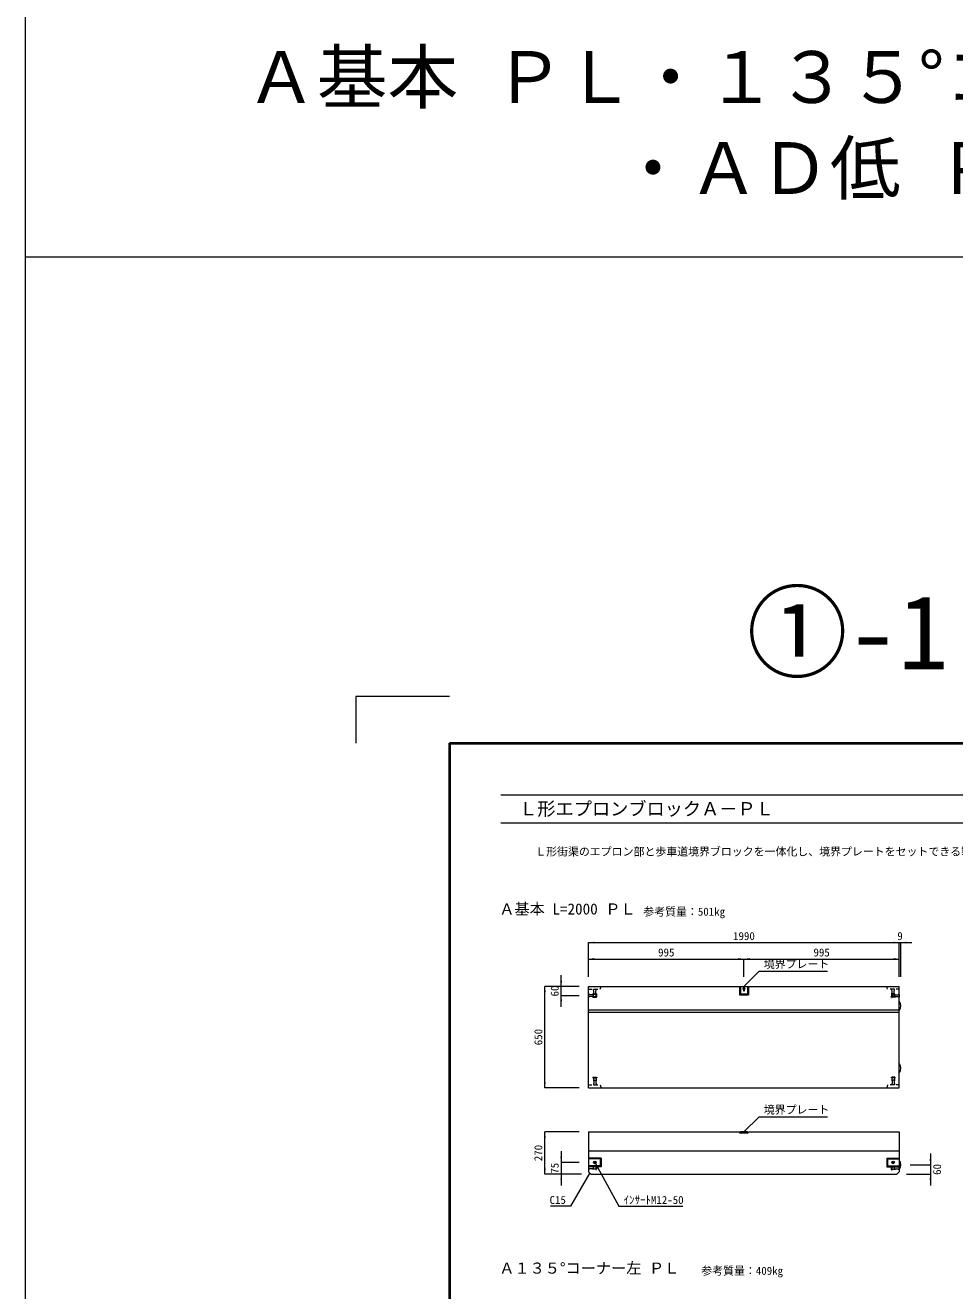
# Model space of a CAD drawing. Units: millimetres at full size. Extents: x 15766 to 83153, y 33859 to 66135.
# Drawn here: x 15766 to 21718, y 41776 to 49880 of the extents above; entities that cross this region are included whole.
import ezdxf
from ezdxf.enums import TextEntityAlignment as Align

# ---------------------------------------------------------------- set-up
doc = ezdxf.new("R2010")
doc.units = ezdxf.units.MM
doc.header["$LTSCALE"] = 28
doc.linetypes.add('USER2', pattern=[1.35, 0.75, -0.6])
for name, color, linetype, lineweight in [('0_2', 1, 'Continuous', 13), ('PL', 6, 'Continuous', 9), ('インサート', 3, 'USER2', 5), ('図枠', 7, 'Continuous', 5), ('寸法線', 7, 'Continuous', 13), ('引出線', 4, 'Continuous', 13), ('文字', 7, 'Continuous', 13), ('本体', 2, 'Continuous', 13), ('補助線', 8, 'Continuous', 13)]:
    doc.layers.add(name, color=color, linetype=linetype, lineweight=lineweight)
doc.layers.add('ハッチング_矢印', color=7, linetype='Continuous')
doc.styles.add('ＭＳ ゴシック', font='')
doc.styles.get('ＭＳ ゴシック').set_extended_font_data('MS Gothic')

# ---------------------------------------------------------------- blocks, each defined once
blk = doc.blocks.new('filled_arrow')
at = {"color": 0, "linetype": 'Continuous', "lineweight": -2}
blk.add_solid([(7.5, 1.25), (0, 0), (7.5, -1.25)], dxfattribs=at)

msp = doc.modelspace()

# ---------------------------------------------------------------- hatches: boundary and pattern name
at = {"layer": 'ハッチング_矢印'}
msp.add_hatch(color=256, dxfattribs=at).paths.add_polyline_path([(20370.61, 43707.44), (20370.61, 43697.44), (20365.61, 43697.44), (20365.61, 43707.44), (20361.61, 43707.44), (20368.11, 43725.44), (20374.61, 43707.44)])

# ---------------------------------------------------------------- linework, layer by layer
at = {"layer": '0_2'}
for p, q in [((15766.3, 66135.04), (15766.3, 33858.52)), ((15766.3, 48396.42), (26297.42, 48396.42))]:
    msp.add_line(p, q, dxfattribs=at)
at = {"layer": 'PL'}
for p, q in [((20343.11, 43725.44), (20393.11, 43725.44)), ((20345.11, 43725.44), (20345.11, 43677.44)), ((20368.11, 43725.44), (20361.61, 43707.44)), ((20361.61, 43707.44), (20365.61, 43707.44)), ((20365.61, 43707.44), (20365.61, 43697.44)), ((20365.61, 43697.44), (20370.61, 43697.44)), ((20368.11, 43725.44), (20374.61, 43707.44)), ((20370.61, 43697.44), (20370.61, 43707.44)), ((20374.61, 43707.44), (20370.61, 43707.44)), ((20391.11, 43725.44), (20391.11, 43677.44)), ((20345.11, 43677.44), (20391.11, 43677.44)), ((20345.11, 42792.93), (20343.11, 42788.93)), ((20343.11, 42788.93), (20393.11, 42788.93)), ((20391.11, 42792.93), (20345.11, 42792.93)), ((20393.11, 42788.93), (20391.11, 42792.93))]:
    msp.add_line(p, q, dxfattribs=at)
at = {"layer": 'PL', "lineweight": 5}
for p, q in [((20343.11, 43725.44), (20343.11, 43675.44)), ((20393.11, 43725.44), (20393.11, 43675.44)), ((20345.11, 43677.44), (20343.11, 43675.44)), ((20343.11, 43675.44), (20393.11, 43675.44)), ((20391.11, 43677.44), (20393.11, 43675.44))]:
    msp.add_line(p, q, dxfattribs=at)
at = {"layer": 'インサート'}
for p, q in [((19404.86, 43660.44), (19404.86, 43706.44)), ((19404.86, 43706.44), (19421.36, 43706.44)), ((19407.11, 43676.44), (19407.11, 43706.44)), ((19419.11, 43676.44), (19419.11, 43706.44)), ((19421.36, 43660.44), (19421.36, 43706.44)), ((21314.86, 43660.44), (21314.86, 43706.44)), ((21331.36, 43706.44), (21314.86, 43706.44)), ((21317.11, 43676.44), (21317.11, 43706.44)), ((21329.11, 43676.44), (21329.11, 43706.44)), ((21331.36, 43660.44), (21331.36, 43706.44)), ((19419.11, 43673.69), (19373.11, 43673.69)), ((19373.11, 43673.69), (19373.11, 43657.19)), ((19403.11, 43671.44), (19373.11, 43671.44)), ((19403.11, 43659.44), (19373.11, 43659.44)), ((19419.11, 43657.19), (19373.11, 43657.19)), ((19401.11, 43656.44), (19401.11, 43660.44)), ((19401.11, 43660.44), (19425.11, 43660.44)), ((19401.11, 43656.44), (19425.11, 43656.44)), ((19403.11, 43671.44), (19403.11, 43659.44)), ((19407.11, 43676.44), (19419.11, 43676.44)), ((19423.11, 43677.44), (19419.11, 43677.44)), ((19419.11, 43677.44), (19419.11, 43653.44)), ((19423.11, 43653.44), (19419.11, 43653.44)), ((19423.11, 43677.44), (19423.11, 43653.44)), ((19425.11, 43656.44), (19425.11, 43660.44)), ((21311.11, 43656.44), (21311.11, 43660.44)), ((21335.11, 43660.44), (21311.11, 43660.44)), ((21335.11, 43656.44), (21311.11, 43656.44)), ((21313.11, 43677.44), (21317.11, 43677.44)), ((21313.11, 43677.44), (21313.11, 43653.44)), ((21313.11, 43653.44), (21317.11, 43653.44)), ((21317.11, 43677.44), (21317.11, 43653.44)), ((21329.11, 43676.44), (21317.11, 43676.44)), ((21317.11, 43673.69), (21363.11, 43673.69)), ((21317.11, 43657.19), (21363.11, 43657.19)), ((21333.11, 43671.44), (21363.11, 43671.44)), ((21333.11, 43671.44), (21333.11, 43659.44)), ((21333.11, 43659.44), (21363.11, 43659.44)), ((21335.11, 43656.44), (21335.11, 43660.44)), ((21363.11, 43673.69), (21363.11, 43657.19)), ((19401.11, 43144.44), (19401.11, 43140.44)), ((19401.11, 43144.44), (19425.11, 43144.44)), ((19401.11, 43140.44), (19425.11, 43140.44)), ((19404.86, 43140.44), (19404.86, 43094.44)), ((19407.11, 43124.44), (19407.11, 43094.44)), ((19407.11, 43124.44), (19419.11, 43124.44)), ((19419.11, 43124.44), (19419.11, 43094.44)), ((19421.36, 43140.44), (19421.36, 43094.44)), ((19425.11, 43144.44), (19425.11, 43140.44)), ((21311.11, 43144.44), (21311.11, 43140.44)), ((21335.11, 43144.44), (21311.11, 43144.44)), ((21335.11, 43140.44), (21311.11, 43140.44)), ((21314.86, 43140.44), (21314.86, 43094.44)), ((21317.11, 43124.44), (21317.11, 43094.44)), ((21329.11, 43124.44), (21317.11, 43124.44)), ((21329.11, 43124.44), (21329.11, 43094.44)), ((21331.36, 43140.44), (21331.36, 43094.44)), ((21335.11, 43144.44), (21335.11, 43140.44)), ((19404.86, 43094.44), (19421.36, 43094.44)), ((21331.36, 43094.44), (21314.86, 43094.44)), ((19419.11, 42571.18), (19373.11, 42571.18)), ((19373.11, 42571.18), (19373.11, 42554.68)), ((19403.11, 42568.93), (19373.11, 42568.93)), ((19403.11, 42556.93), (19373.11, 42556.93)), ((19419.11, 42554.68), (19373.11, 42554.68)), ((19403.11, 42568.93), (19403.11, 42556.93)), ((19423.11, 42574.93), (19419.11, 42574.93)), ((19419.11, 42574.93), (19419.11, 42550.93)), ((19423.11, 42550.93), (19419.11, 42550.93)), ((19423.11, 42574.93), (19423.11, 42550.93)), ((21313.11, 42574.93), (21317.11, 42574.93)), ((21313.11, 42550.93), (21313.11, 42574.93)), ((21313.11, 42550.93), (21317.11, 42550.93)), ((21317.11, 42550.93), (21317.11, 42574.93)), ((21317.11, 42571.18), (21363.11, 42571.18)), ((21317.11, 42554.68), (21363.11, 42554.68)), ((21333.11, 42568.93), (21363.11, 42568.93)), ((21333.11, 42556.93), (21333.11, 42568.93)), ((21333.11, 42556.93), (21363.11, 42556.93)), ((21363.11, 42554.68), (21363.11, 42571.18))]:
    msp.add_line(p, q, dxfattribs=at)
at = {"layer": 'インサート', "linetype": 'Continuous'}
for centre, radius in [((19413.11, 42597.93), 8.25), ((19413.11, 42597.93), 6), ((21323.11, 42597.93), 8.25), ((21323.11, 42597.93), 6)]:
    msp.add_circle(centre, radius, dxfattribs=at)
at = {"layer": '図枠', "lineweight": 40}
for q in [(23881.86, 45282.47), (18481.86, 36972.47)]:
    msp.add_line((18481.86, 45282.47), q, dxfattribs=at)
at = {"layer": '図枠', "lineweight": 13}
for p, q in [((18811.86, 44952.47), (23076.39, 44952.47)), ((18811.86, 44772.47), (23076.39, 44772.47))]:
    msp.add_line(p, q, dxfattribs=at)
at = {"layer": '寸法線'}
for p, q in [((19373.11, 44005.4), (21363.11, 44005.4)), ((19373.11, 43785.44), (19373.11, 44005.4)), ((21291.11, 44005.4), (21444.11, 44005.4)), ((21363.11, 43785.44), (21363.11, 44005.4)), ((21363.11, 43785.44), (21363.11, 44005.4)), ((21372.11, 43785.44), (21372.11, 44005.4)), ((19373.11, 43900.4), (20368.11, 43900.4)), ((19373.11, 43785.44), (19373.11, 43900.4)), ((20368.11, 43785.44), (20368.11, 43900.4)), ((20368.11, 43900.4), (21363.11, 43900.4)), ((20368.11, 43785.44), (20368.11, 43900.4)), ((21363.11, 43785.44), (21363.11, 43900.4)), ((19198.15, 43593.44), (19198.15, 43797.44)), ((19093.15, 43075.44), (19093.15, 43725.44)), ((19313.11, 43725.44), (19093.15, 43725.44)), ((19313.11, 43725.44), (19198.15, 43725.44)), ((19313.11, 43665.44), (19198.15, 43665.44)), ((19313.11, 43075.44), (19093.15, 43075.44)), ((19093.15, 42522.93), (19093.15, 42792.93)), ((19313.11, 42792.93), (19093.15, 42792.93)), ((19198.15, 42669.93), (19198.15, 42450.93)), ((21562.58, 42654.93), (21562.58, 42450.93)), ((19313.11, 42597.93), (19198.15, 42597.93)), ((21432.11, 42582.93), (21562.58, 42582.93)), ((19328.11, 42522.93), (19093.15, 42522.93)), ((19328.11, 42522.93), (19198.15, 42522.93)), ((21408.11, 42522.93), (21562.58, 42522.93))]:
    msp.add_line(p, q, dxfattribs=at)
at = {"layer": '引出線'}
for points in [[(20368.11, 43725.44), (20465.48, 43822.81), (20903.08, 43822.81)], [(20368.11, 42792.93), (20465.48, 42890.3), (20903.08, 42890.3)], [(19417.1, 42590.71), (19567.6, 42318.17), (19977.24, 42318.17)], [(19380.61, 42530.43), (19258.06, 42318.17), (19129.66, 42318.17)]]:
    msp.add_lwpolyline(points, dxfattribs=at)
at = {"layer": '本体'}
for p, q in [((19373.11, 43075.44), (19373.11, 43725.44)), ((19373.11, 43725.44), (21363.11, 43725.44)), ((21363.11, 43075.44), (21363.11, 43725.44)), ((19373.11, 43075.44), (21363.11, 43075.44)), ((19373.11, 42792.93), (20338.61, 42792.93)), ((19373.11, 42792.93), (19373.11, 42537.93)), ((20397.61, 42792.93), (21363.11, 42792.93)), ((21363.11, 42792.93), (21363.11, 42537.93)), ((19373.11, 42672.93), (21363.11, 42672.93)), ((19373.11, 42537.93), (19388.11, 42522.93)), ((19388.11, 42522.93), (21348.11, 42522.93)), ((21363.11, 42537.93), (21348.11, 42522.93))]:
    msp.add_line(p, q, dxfattribs=at)
at = {"layer": '本体', "linetype": 'USER2', "lineweight": 9}
for p, q in [((19373.11, 43706.44), (19448.11, 43706.44)), ((19448.11, 43706.44), (19453.11, 43725.44)), ((21288.11, 43706.44), (21283.11, 43725.44)), ((21363.11, 43706.44), (21288.11, 43706.44)), ((19373.11, 43094.44), (19448.11, 43094.44)), ((19448.11, 43094.44), (19453.11, 43075.44)), ((21288.11, 43094.44), (21283.11, 43075.44)), ((21363.11, 43094.44), (21288.11, 43094.44))]:
    msp.add_line(p, q, dxfattribs=at)
at = {"layer": '本体', "lineweight": 9}
for p, q in [((20338.61, 43725.44), (20338.61, 43670.94)), ((20397.61, 43725.44), (20397.61, 43670.94)), ((20338.61, 43670.94), (20397.61, 43670.94)), ((19373.11, 43575.44), (21363.11, 43575.44)), ((19373.11, 43560.44), (21363.11, 43560.44)), ((20338.61, 42792.93), (20340.61, 42786.93)), ((20395.61, 42786.93), (20397.61, 42792.93)), ((20340.61, 42786.93), (20395.61, 42786.93))]:
    msp.add_line(p, q, dxfattribs=at)
at = {"layer": '本体', "lineweight": 5}
for p, q in [((20340.61, 43725.44), (20340.61, 43672.94)), ((20395.61, 43725.44), (20395.61, 43672.94)), ((20340.61, 43672.94), (20338.61, 43670.94)), ((20340.61, 43672.94), (20395.61, 43672.94)), ((20395.61, 43672.94), (20397.61, 43670.94)), ((19453.11, 42625.43), (19373.11, 42625.43)), ((19448.11, 42620.43), (19373.11, 42620.43)), ((19448.11, 42575.43), (19373.11, 42575.43)), ((19453.11, 42570.43), (19373.11, 42570.43)), ((19453.11, 42625.43), (19448.11, 42620.43)), ((19448.11, 42620.43), (19448.11, 42575.43)), ((19448.11, 42575.43), (19453.11, 42570.43)), ((19453.11, 42625.43), (19453.11, 42570.43)), ((21283.11, 42625.43), (21363.11, 42625.43)), ((21283.11, 42625.43), (21283.11, 42570.43)), ((21283.11, 42625.43), (21288.11, 42620.43)), ((21288.11, 42575.43), (21283.11, 42570.43)), ((21283.11, 42570.43), (21363.11, 42570.43)), ((21288.11, 42620.43), (21363.11, 42620.43)), ((21288.11, 42620.43), (21288.11, 42575.43)), ((21288.11, 42575.43), (21363.11, 42575.43))]:
    msp.add_line(p, q, dxfattribs=at)
at = {"layer": '本体'}
for centre in [(21317.61, 43600.44), (21317.61, 43200.44), (21317.61, 42582.93)]:
    msp.add_arc(centre, 54.5, 326.60151, 33.39849, dxfattribs=at)
at = {"layer": '補助線'}
for p, q in [((17881.86, 45582.47), (17881.86, 45282.47)), ((18481.86, 45582.47), (17881.86, 45582.47))]:
    msp.add_line(p, q, dxfattribs=at)

# ---------------------------------------------------------------- block references
at = {"layer": '寸法線', "xscale": 4.8, "yscale": 4.8}
for p in [(19373.11, 44005.4), (21372.11, 44005.4), (19373.11, 43900.4), (20368.11, 43900.4)]:
    msp.add_blockref('filled_arrow', p, dxfattribs=at)
for p, rotation in [((21363.11, 44005.4), 180), ((21363.11, 44005.4), 180), ((20368.11, 43900.4), 180), ((21363.11, 43900.4), 180), ((19198.15, 43725.44), 90), ((19093.15, 43725.44), 270), ((19198.15, 43665.44), 270), ((19093.15, 43075.44), 90), ((19093.15, 42792.93), 270), ((19198.15, 42597.93), 90), ((19093.15, 42522.93), 90), ((21562.58, 42582.93), 90), ((19198.15, 42522.93), 270), ((21562.58, 42522.93), 270)]:
    msp.add_blockref('filled_arrow', p, dxfattribs=dict(at, rotation=rotation))
at = {"layer": '引出線', "xscale": 0.16, "yscale": 0.16}
for p, rotation in [((20368.11, 43725.44), 45), ((20368.11, 42792.93), 45), ((19417.1, 42590.71), 298.9), ((19380.61, 42530.43), 240)]:
    msp.add_blockref('filled_arrow', p, dxfattribs=dict(at, rotation=rotation))

# ---------------------------------------------------------------- texts
at = {"layer": '図枠', "style": 'ＭＳ ゴシック'}
msp.add_text('\u3000Ｌ形エプロンブロックＡ－ＰＬ', height=85.45, dxfattribs=at).set_placement((18811.86, 44862.47), align=Align.MIDDLE_LEFT)
at = {"layer": '寸法線', "style": 'ＭＳ ゴシック'}
for s, p in [('1990', (20368.11, 44047.4)), ('9', (21367.61, 44047.4)), ('995', (19870.61, 43942.4)), ('995', (20865.61, 43942.4))]:
    msp.add_text(s, height=51.27, dxfattribs=at).set_placement(p, align=Align.MIDDLE_CENTER)
for s, p in [('60', (19156.15, 43695.44)), ('650', (19051.15, 43400.44)), ('270', (19051.15, 42657.93)), ('75', (19156.15, 42560.43)), ('60', (21604.58, 42552.93))]:
    msp.add_text(s, height=51.27, rotation=90, dxfattribs=at).set_placement(p, align=Align.MIDDLE_CENTER)
at = {"layer": '引出線', "style": 'ＭＳ ゴシック'}
for s, p in [('境界プレート', (20495.48, 43893.37)), ('境界プレート', (20495.48, 42960.86)), ('ｲﾝｻｰﾄM12-50', (19597.6, 42382.97))]:
    msp.add_text(s, height=51.27, dxfattribs=at).set_placement(p, align=Align.TOP_LEFT)
msp.add_text('C15', height=51.27, dxfattribs=at).set_placement((19228.06, 42382.97), align=Align.TOP_RIGHT)
at = {"layer": '文字', "style": 'ＭＳ ゴシック'}
for s, height, p in [('Ａ基本 ＰＬ・１３５°コーナー ＰＬ', 332.3, (17179.24, 49714.89)), ('・ＡＤ低 ＰＬ', 332.3, (19558.8, 49131.56)), ('Ａ基本 L=2000 ＰＬ', 71.21, (18801.39, 44256.44)), ('参考質量：501kg', 51.27, (19723.36, 44229.25)), ('Ａ１３５°コーナー左 ＰＬ', 71.21, (18801.39, 41956.44)), ('参考質量：409kg', 51.27, (20094.62, 41929.25))]:
    msp.add_text(s, height=height, dxfattribs=at).set_placement(p, align=Align.TOP_LEFT)
msp.add_text('Ｌ形街渠のエプロン部と歩車道境界ブロックを一体化し、境界プレートをセットできる製品です。', height=51.27, dxfattribs=at).set_placement((19031.5, 44547.2), align=Align.BOTTOM_LEFT)
at = {"layer": '補助線', "color": 1, "style": 'ＭＳ ゴシック'}
msp.add_text('①-1', height=474.7, dxfattribs=at).set_placement((21031.86, 46229.97), align=Align.TOP_CENTER)

doc.saveas('drawing.dxf')
